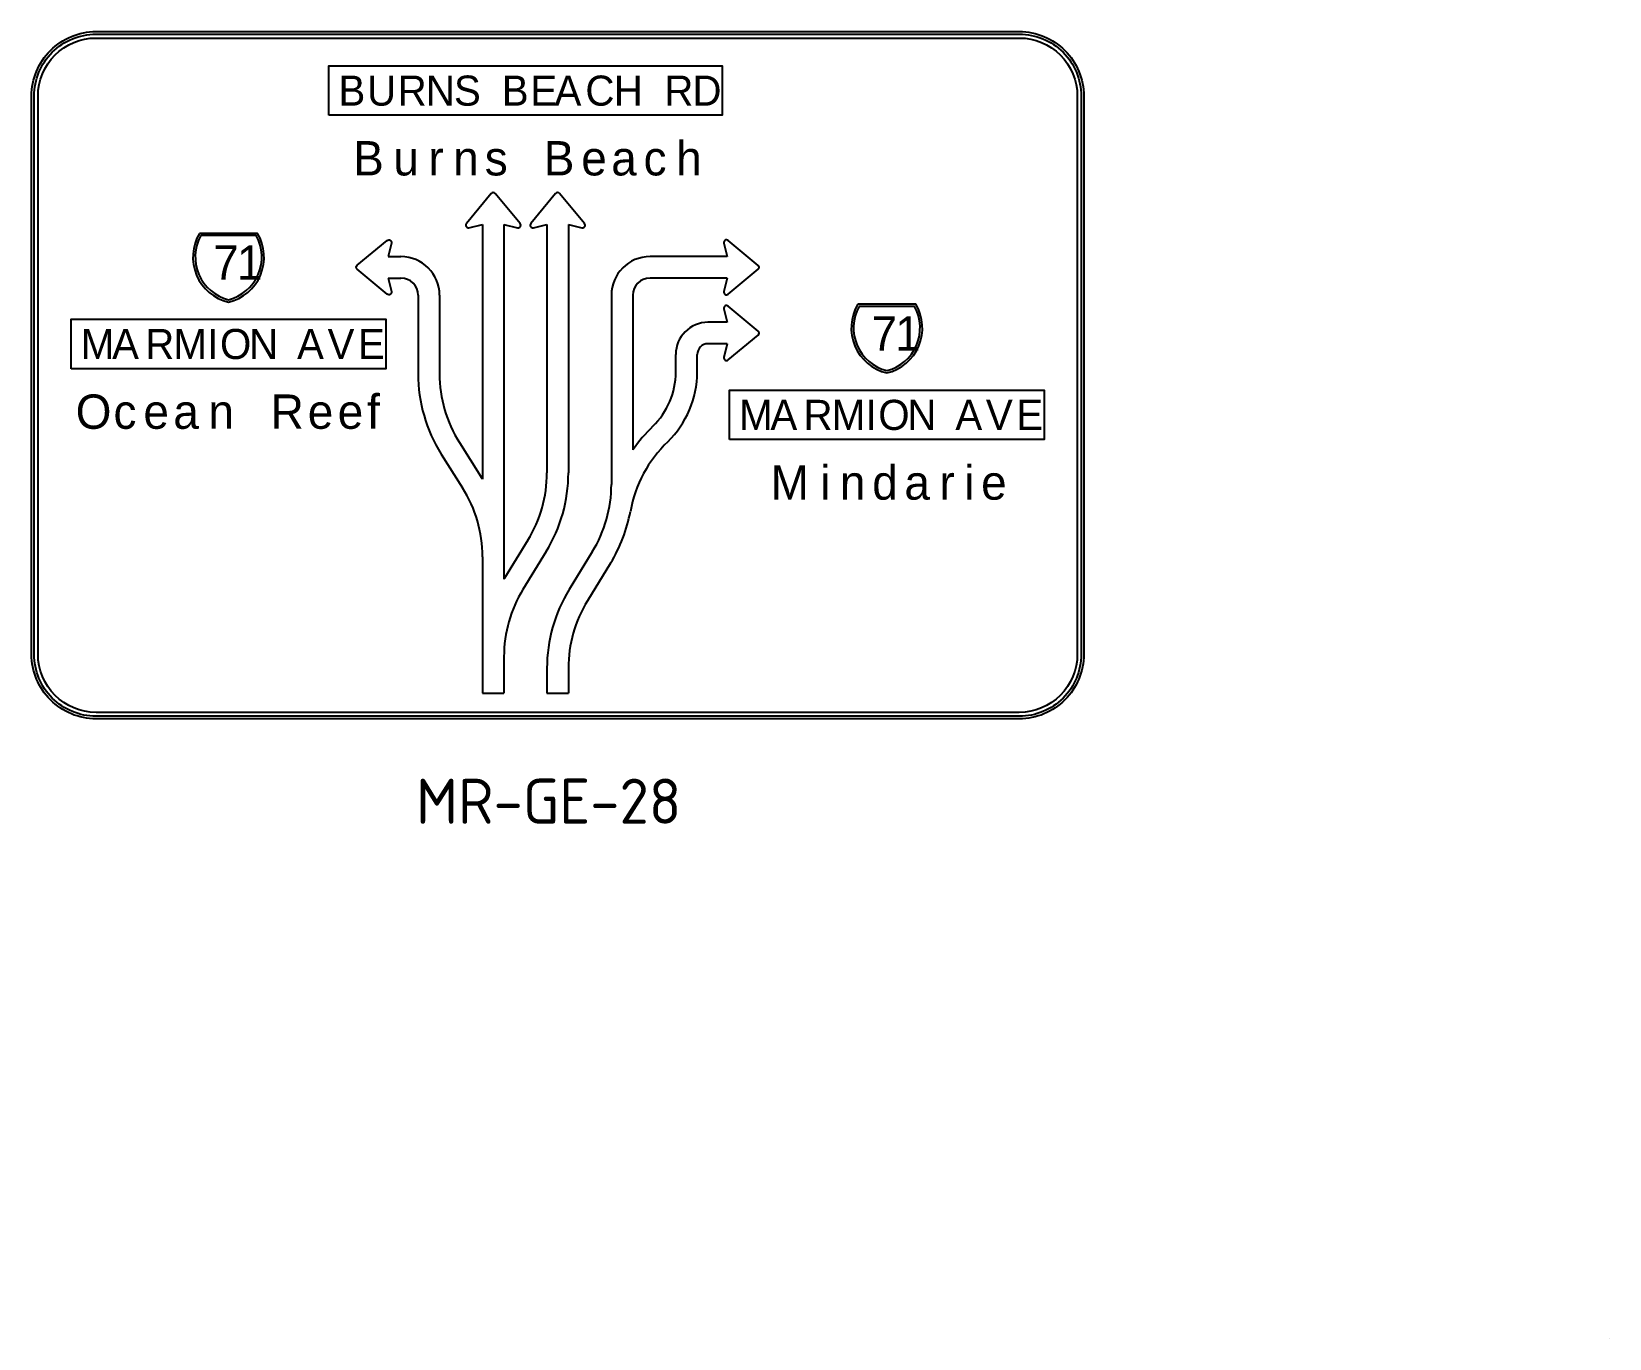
# Model space of a CAD drawing. Extents: x 114 to 359, y 73 to 276.
import ezdxf

# ---------------------------------------------------------------- set-up
doc = ezdxf.new("R2010")
doc.units = 0
doc.header["$LTSCALE"] = 0.5
doc.layers.add('L35', color=3, linetype='CONTINUOUS')
doc.layers.add('TBLK18', color=4, linetype='CONTINUOUS')
doc.styles.add('CSERIES', font='Cseries.shx')
doc.styles.add('DSERIES', font='Dseries.shx')
doc.styles.add('ISO', font='iso3098b.shx')
doc.styles.add('MESERIES', font='MEseries.shx')

# ---------------------------------------------------------------- blocks, each defined once
blk = doc.blocks.new('BLK7')
at = {"layer": 'L35', "style": 'MESERIES'}
for s, p in [('M', (0, 0)), ('i', (7.71, 0)), ('d', (15.78, 0)), ('i', (30.06, 0)), ('n', (10.76, 0)), ('a', (20.77, 0)), ('r', (26.21, 0)), ('e', (32.68, 0))]:
    blk.add_text(s, height=5.33, dxfattribs=at).set_placement(p)
blk = doc.blocks.new('IBLK1')
at = {"layer": 'L35'}
for points in [[(1, 10.67, 0.508118), (5.5, 0, 0.508118), (10, 10.67)], [(1.21, 10.31, 0.49507), (5.5, 0.37, 0.49507), (9.79, 10.31)]]:
    blk.add_lwpolyline(points, format="xyb", close=True, dxfattribs=at)
at = {"layer": 'L35', "style": 'CSERIES'}
for s, p in [('7', (3.13, 3.47)), ('1', (6.8, 3.47))]:
    blk.add_text(s, height=5.33, dxfattribs=at).set_placement(p)
blk = doc.blocks.new('IBLK2')
at = {"layer": 'L35'}
for points in [[(1, 10.67, 0.508118), (5.5, 0, 0.508118), (10, 10.67)], [(1.21, 10.31, 0.49507), (5.5, 0.37, 0.49507), (9.79, 10.31)]]:
    blk.add_lwpolyline(points, format="xyb", close=True, dxfattribs=at)
at = {"layer": 'L35', "style": 'CSERIES'}
for s, p in [('7', (3.13, 3.47)), ('1', (6.8, 3.47))]:
    blk.add_text(s, height=5.33, dxfattribs=at).set_placement(p)
blk = doc.blocks.new('BLK30')
at = {"layer": 'L35', "style": 'DSERIES'}
for s, p in [('R', (0, 0)), ('D', (4.37, 0))]:
    blk.add_text(s, height=4.67, dxfattribs=at).set_placement(p)
blk = doc.blocks.new('BLK29')
at = {"layer": 'L35', "style": 'DSERIES'}
for s, p in [('B', (0, 0)), ('E', (4.44, 0)), ('A', (8.19, 0)), ('C', (12.98, 0)), ('H', (17.39, 0))]:
    blk.add_text(s, height=4.67, dxfattribs=at).set_placement(p)
blk = doc.blocks.new('BLK28')
at = {"layer": 'L35', "style": 'DSERIES'}
for s, p in [('B', (0, 0)), ('U', (4.44, 0)), ('R', (9.19, 0)), ('N', (13.56, 0)), ('S', (17.93, 0))]:
    blk.add_text(s, height=4.67, dxfattribs=at).set_placement(p)
blk = doc.blocks.new('BLK32')
at = {"layer": 'L35'}
blk.add_lwpolyline([(0, 0), (0, 7.67), (61.05, 7.67), (61.05, 0)], close=True, dxfattribs=at)
for name, p in [('BLK28', (1.5, 1.5)), ('BLK29', (26.85, 1.5)), ('BLK30', (52.08, 1.5))]:
    blk.add_blockref(name, p, dxfattribs=at)
blk = doc.blocks.new('BLK23')
at = {"layer": 'L35', "style": 'DSERIES'}
for s, p in [('A', (0, 0)), ('V', (4.74, 0)), ('E', (9.46, 0))]:
    blk.add_text(s, height=4.67, dxfattribs=at).set_placement(p)
blk = doc.blocks.new('BLK22')
at = {"layer": 'L35', "style": 'DSERIES'}
for s, p in [('M', (0, 0)), ('A', (4.86, 0)), ('R', (10, 0)), ('M', (14.37, 0)), ('I', (19.62, 0)), ('O', (21.61, 0)), ('N', (26.12, 0))]:
    blk.add_text(s, height=4.67, dxfattribs=at).set_placement(p)
blk = doc.blocks.new('BLK33')
at = {"layer": 'L35'}
blk.add_lwpolyline([(0, 0), (0, 7.67), (48.86, 7.67), (48.86, 0)], close=True, dxfattribs=at)
for name, p in [('BLK22', (1.5, 1.5)), ('BLK23', (35.07, 1.5))]:
    blk.add_blockref(name, p, dxfattribs=at)
blk = doc.blocks.new('BLK26')
at = {"layer": 'L35', "style": 'DSERIES'}
for s, p in [('A', (0, 0)), ('V', (4.74, 0)), ('E', (9.46, 0))]:
    blk.add_text(s, height=4.67, dxfattribs=at).set_placement(p)
blk = doc.blocks.new('BLK25')
at = {"layer": 'L35', "style": 'DSERIES'}
for s, p in [('M', (0, 0)), ('A', (4.86, 0)), ('R', (10, 0)), ('M', (14.37, 0)), ('I', (19.62, 0)), ('O', (21.61, 0)), ('N', (26.12, 0))]:
    blk.add_text(s, height=4.67, dxfattribs=at).set_placement(p)
blk = doc.blocks.new('BLK34')
at = {"layer": 'L35'}
blk.add_lwpolyline([(0, 0), (0, 7.67), (48.86, 7.67), (48.86, 0)], close=True, dxfattribs=at)
for name, p in [('BLK25', (1.5, 1.5)), ('BLK26', (35.07, 1.5))]:
    blk.add_blockref(name, p, dxfattribs=at)
blk = doc.blocks.new('BLK2')
at = {"layer": 'L35', "style": 'MESERIES'}
for s, p in [('B', (0, 0)), ('h', (20.56, 0)), ('e', (5.82, 0)), ('a', (10.47, 0)), ('c', (15.49, 0))]:
    blk.add_text(s, height=5.33, dxfattribs=at).set_placement(p)
blk = doc.blocks.new('BLK1')
at = {"layer": 'L35', "style": 'MESERIES'}
for s, p in [('B', (0, 0)), ('u', (6.24, 0)), ('r', (11.68, 0)), ('n', (15.53, 0)), ('s', (20.43, 0))]:
    blk.add_text(s, height=5.33, dxfattribs=at).set_placement(p)
blk = doc.blocks.new('BLK5')
at = {"layer": 'L35', "style": 'MESERIES'}
for s, p in [('R', (0, 0)), ('f', (14.96, 0)), ('e', (5.75, 0)), ('e', (10.4, 0))]:
    blk.add_text(s, height=5.33, dxfattribs=at).set_placement(p)
blk = doc.blocks.new('BLK4')
at = {"layer": 'L35', "style": 'MESERIES'}
for s, p in [('O', (0, 0)), ('c', (5.86, 0)), ('e', (10.51, 0)), ('a', (15.15, 0)), ('n', (20.6, 0))]:
    blk.add_text(s, height=5.33, dxfattribs=at).set_placement(p)

msp = doc.modelspace()

# ---------------------------------------------------------------- hatches: boundary and pattern name
at = {"layer": 'TBLK18', "linetype": 'Continuous', "lineweight": 0}
h = msp.add_hatch(color=256, dxfattribs=at)
edge = h.paths.add_edge_path()
edge.add_spline(control_points=[(359.34, 73.22), (359.34, 73.22), (359.34, 73.22), (359.34, 73.21), (359.34, 73.21), (359.34, 73.2), (359.34, 73.2), (359.34, 73.19), (359.34, 73.19), (359.34, 73.18), (359.34, 73.18), (359.34, 73.17), (359.34, 73.16), (359.34, 73.16), (359.34, 73.15), (359.34, 73.15), (359.34, 73.14), (359.34, 73.14), (359.35, 73.14), (359.35, 73.14), (359.35, 73.14), (359.36, 73.13), (359.36, 73.13), (359.36, 73.13), (359.37, 73.13), (359.37, 73.13), (359.38, 73.13), (359.38, 73.13), (359.38, 73.13), (359.39, 73.13), (359.39, 73.13), (359.39, 73.13), (359.4, 73.13), (359.41, 73.13), (359.4, 73.13), (359.39, 73.14), (359.39, 73.14), (359.38, 73.15), (359.38, 73.16), (359.38, 73.16), (359.37, 73.17), (359.37, 73.17), (359.36, 73.18), (359.36, 73.19), (359.36, 73.19), (359.35, 73.2), (359.35, 73.21), (359.35, 73.21), (359.35, 73.22), (359.35, 73.22), (359.34, 73.22)], knot_values=[0, 0, 0, 0, 0.054791, 0.109654, 0.164445, 0.219309, 0.2741, 0.328964, 0.383755, 0.438619, 0.49341, 0.548273, 0.603065, 0.657928, 0.71272, 0.767583, 0.822422, 0.877285, 0.915081, 0.952877, 0.990673, 1.02841, 1.066205, 1.103978, 1.141774, 1.179511, 1.217306, 1.255102, 1.292898, 1.330635, 1.368431, 1.406164, 1.44396, 1.481697, 1.557116, 1.631571, 1.705158, 1.777977, 1.850139, 1.921715, 1.992768, 2.063376, 2.133612, 2.203535, 2.273205, 2.342659, 2.411987, 2.481144, 2.550218, 2.619224, 2.619224, 2.619224, 2.619224], degree=3, periodic=0)
h = msp.add_hatch(color=256, dxfattribs=at)
edge = h.paths.add_edge_path()
edge.add_spline(control_points=[(359.34, 73.22), (359.34, 73.22), (359.34, 73.22), (359.34, 73.21), (359.34, 73.21), (359.34, 73.2), (359.34, 73.2), (359.34, 73.19), (359.34, 73.19), (359.34, 73.18), (359.34, 73.18), (359.34, 73.17), (359.34, 73.16), (359.34, 73.16), (359.34, 73.15), (359.34, 73.15), (359.34, 73.14), (359.34, 73.14), (359.35, 73.14), (359.35, 73.14), (359.35, 73.14), (359.36, 73.13), (359.36, 73.13), (359.36, 73.13), (359.37, 73.13), (359.37, 73.13), (359.38, 73.13), (359.38, 73.13), (359.38, 73.13), (359.39, 73.13), (359.39, 73.13), (359.39, 73.13), (359.4, 73.13), (359.41, 73.13), (359.4, 73.13), (359.39, 73.14), (359.39, 73.14), (359.38, 73.15), (359.38, 73.16), (359.38, 73.16), (359.37, 73.17), (359.37, 73.17), (359.36, 73.18), (359.36, 73.19), (359.36, 73.19), (359.35, 73.2), (359.35, 73.21), (359.35, 73.21), (359.35, 73.22), (359.35, 73.22), (359.34, 73.22)], knot_values=[0, 0, 0, 0, 0.054791, 0.109654, 0.164445, 0.219309, 0.2741, 0.328964, 0.383755, 0.438619, 0.49341, 0.548273, 0.603065, 0.657928, 0.71272, 0.767583, 0.822422, 0.877285, 0.915081, 0.952877, 0.990673, 1.02841, 1.066205, 1.103978, 1.141774, 1.179511, 1.217306, 1.255102, 1.292898, 1.330635, 1.368431, 1.406164, 1.44396, 1.481697, 1.557116, 1.631571, 1.705158, 1.777977, 1.850139, 1.921715, 1.992768, 2.063376, 2.133612, 2.203535, 2.273205, 2.342659, 2.411987, 2.481144, 2.550218, 2.619224, 2.619224, 2.619224, 2.619224], degree=3, periodic=0)
h = msp.add_hatch(color=256, dxfattribs=at)
edge = h.paths.add_edge_path()
edge.add_spline(control_points=[(359.34, 73.22), (359.34, 73.22), (359.34, 73.22), (359.34, 73.21), (359.34, 73.21), (359.34, 73.2), (359.34, 73.2), (359.34, 73.19), (359.34, 73.19), (359.34, 73.18), (359.34, 73.18), (359.34, 73.17), (359.34, 73.16), (359.34, 73.16), (359.34, 73.15), (359.34, 73.15), (359.34, 73.14), (359.34, 73.14), (359.35, 73.14), (359.35, 73.14), (359.35, 73.14), (359.36, 73.13), (359.36, 73.13), (359.36, 73.13), (359.37, 73.13), (359.37, 73.13), (359.38, 73.13), (359.38, 73.13), (359.38, 73.13), (359.39, 73.13), (359.39, 73.13), (359.39, 73.13), (359.4, 73.13), (359.41, 73.13), (359.4, 73.13), (359.39, 73.14), (359.39, 73.14), (359.38, 73.15), (359.38, 73.16), (359.38, 73.16), (359.37, 73.17), (359.37, 73.17), (359.36, 73.18), (359.36, 73.19), (359.36, 73.19), (359.35, 73.2), (359.35, 73.21), (359.35, 73.21), (359.35, 73.22), (359.35, 73.22), (359.34, 73.22)], knot_values=[0, 0, 0, 0, 0.054791, 0.109654, 0.164445, 0.219309, 0.2741, 0.328964, 0.383755, 0.438619, 0.49341, 0.548273, 0.603065, 0.657928, 0.71272, 0.767583, 0.822422, 0.877285, 0.915081, 0.952877, 0.990673, 1.02841, 1.066205, 1.103978, 1.141774, 1.179511, 1.217306, 1.255102, 1.292898, 1.330635, 1.368431, 1.406164, 1.44396, 1.481697, 1.557116, 1.631571, 1.705158, 1.777977, 1.850139, 1.921715, 1.992768, 2.063376, 2.133612, 2.203535, 2.273205, 2.342659, 2.411987, 2.481144, 2.550218, 2.619224, 2.619224, 2.619224, 2.619224], degree=3, periodic=0)
h = msp.add_hatch(color=256, dxfattribs=at)
edge = h.paths.add_edge_path()
edge.add_spline(control_points=[(359.34, 73.22), (359.34, 73.22), (359.34, 73.22), (359.34, 73.21), (359.34, 73.21), (359.34, 73.2), (359.34, 73.2), (359.34, 73.19), (359.34, 73.19), (359.34, 73.18), (359.34, 73.18), (359.34, 73.17), (359.34, 73.16), (359.34, 73.16), (359.34, 73.15), (359.34, 73.15), (359.34, 73.14), (359.34, 73.14), (359.35, 73.14), (359.35, 73.14), (359.35, 73.14), (359.36, 73.13), (359.36, 73.13), (359.36, 73.13), (359.37, 73.13), (359.37, 73.13), (359.38, 73.13), (359.38, 73.13), (359.38, 73.13), (359.39, 73.13), (359.39, 73.13), (359.39, 73.13), (359.4, 73.13), (359.41, 73.13), (359.4, 73.13), (359.39, 73.14), (359.39, 73.14), (359.38, 73.15), (359.38, 73.16), (359.38, 73.16), (359.37, 73.17), (359.37, 73.17), (359.36, 73.18), (359.36, 73.19), (359.36, 73.19), (359.35, 73.2), (359.35, 73.21), (359.35, 73.21), (359.35, 73.22), (359.35, 73.22), (359.34, 73.22)], knot_values=[0, 0, 0, 0, 0.054791, 0.109654, 0.164445, 0.219309, 0.2741, 0.328964, 0.383755, 0.438619, 0.49341, 0.548273, 0.603065, 0.657928, 0.71272, 0.767583, 0.822422, 0.877285, 0.915081, 0.952877, 0.990673, 1.02841, 1.066205, 1.103978, 1.141774, 1.179511, 1.217306, 1.255102, 1.292898, 1.330635, 1.368431, 1.406164, 1.44396, 1.481697, 1.557116, 1.631571, 1.705158, 1.777977, 1.850139, 1.921715, 1.992768, 2.063376, 2.133612, 2.203535, 2.273205, 2.342659, 2.411987, 2.481144, 2.550218, 2.619224, 2.619224, 2.619224, 2.619224], degree=3, periodic=0)

# ---------------------------------------------------------------- linework, layer by layer
at = {"layer": 'L35'}
for p, q in [((184.47, 246.02), (184.47, 206.49)), ((187.8, 246.02), (187.8, 190.97)), ((194.47, 246.02), (194.47, 207.49)), ((197.8, 246.02), (197.8, 207.49)), ((169.82, 241.05), (171.8, 241.05)), ((222.44, 241.05), (210.47, 241.05)), ((169.82, 237.72), (171.8, 237.72)), ((222.44, 237.72), (210.47, 237.72)), ((174.47, 235.05), (174.47, 222.85)), ((177.8, 235.05), (177.8, 222.85)), ((204.47, 235.05), (204.47, 205.69)), ((207.8, 235.05), (207.8, 211.04)), ((222.44, 230.85), (219.47, 230.85)), ((214.47, 223.11), (214.47, 225.85)), ((217.8, 223.11), (217.8, 225.85)), ((222.44, 227.52), (219.47, 227.52)), ((180.89, 212.17), (184.2, 206.93)), ((178.07, 210.39), (181.38, 205.15)), ((191.51, 197.02), (187.9, 191.14)), ((184.47, 194.47), (184.47, 173.31)), ((194.35, 195.27), (190.75, 189.4)), ((201.51, 195.23), (197.91, 189.37)), ((204.35, 193.49), (200.75, 187.63)), ((187.8, 178.95), (187.8, 173.31)), ((194.47, 177.16), (194.47, 173.31)), ((197.8, 177.16), (197.8, 173.31)), ((184.47, 173.31), (187.8, 173.31)), ((194.47, 173.31), (197.8, 173.31))]:
    msp.add_line(p, q, dxfattribs=at)
for points in [[(114.47, 179.31), (114.47, 265.98, -0.414214), (124.47, 275.98), (267.8, 275.98, -0.414214), (277.8, 265.98), (277.8, 179.31, -0.414214), (267.8, 169.31), (124.47, 169.31, -0.414214)], [(114.87, 179.31), (114.87, 265.98, -0.414214), (124.47, 275.58), (267.8, 275.58, -0.414214), (277.4, 265.98), (277.4, 179.31, -0.414214), (267.8, 169.71), (124.47, 169.71, -0.414214)], [(115.47, 179.31), (115.47, 265.98, -0.414214), (124.47, 274.98), (267.8, 274.98, -0.414214), (276.8, 265.98), (276.8, 179.31, -0.414214), (267.8, 170.31), (124.47, 170.31, -0.414214)]]:
    msp.add_lwpolyline(points, format="xyb", close=True, dxfattribs=at)
for points in [[(187.8, 246.02), (189.91, 245.53, 0.719532), (190.31, 246.17), (186.44, 250.84, 0.470094), (185.82, 250.84), (181.96, 246.17, 0.719532), (182.36, 245.53), (184.47, 246.02)], [(197.8, 246.02), (199.91, 245.53, 0.719532), (200.31, 246.17), (196.44, 250.84, 0.470094), (195.82, 250.84), (191.96, 246.17, 0.719532), (192.36, 245.53), (194.47, 246.02)], [(169.82, 237.72), (170.32, 235.61, -0.719532), (169.68, 235.21), (165.01, 239.08, -0.470094), (165.01, 239.7), (169.68, 243.56, -0.719532), (170.32, 243.16), (169.82, 241.05)], [(222.44, 237.72), (221.94, 235.61, 0.719532), (222.59, 235.21), (227.25, 239.08, 0.470094), (227.25, 239.69), (222.59, 243.56, 0.719532), (221.94, 243.16), (222.44, 241.05)], [(222.44, 227.52), (221.94, 225.41, 0.719532), (222.59, 225.01), (227.25, 228.88, 0.470094), (227.25, 229.49), (222.59, 233.36, 0.719532), (221.94, 232.96), (222.44, 230.85)]]:
    msp.add_lwpolyline(points, format="xyb", dxfattribs=at)
for centre, radius, start, end in [((171.8, 235.05), 6, 360, 90), ((210.47, 235.05), 6, 90, 180), ((171.8, 235.05), 2.67, 0, 90), ((210.47, 235.05), 2.67, 90, 180), ((219.47, 225.85), 5, 90, 180), ((219.47, 225.85), 1.67, 90, 180), ((202.8, 223.11), 11.67, 313.9641, 0), ((202.8, 223.11), 15, 313.9641, 0), ((197.8, 222.85), 23.33, 180, 212.2612), ((197.8, 222.85), 20, 180, 212.2612), ((227.1, 197.92), 23.33, 133.9641, 145.7943), ((227.1, 197.92), 20, 133.9641, 169.6672), ((164.47, 194.47), 23.33, 31.0027, 32.2612), ((174.47, 207.49), 20, 328.4275, 0), ((174.47, 207.49), 23.33, 328.4275, 360), ((164.47, 194.47), 20, 0, 32.2612), ((184.47, 205.69), 20, 328.459, 360), ((184.47, 205.69), 23.33, 328.459, 349.6672), ((207.8, 178.95), 23.33, 148.5001, 148.9973), ((207.8, 178.95), 20, 148.5001, 180), ((217.8, 177.16), 23.33, 148.4597, 180), ((217.8, 177.16), 20, 148.4597, 180)]:
    msp.add_arc(centre, radius, start, end, dxfattribs=at)

# ---------------------------------------------------------------- block references
for name, p in [('BLK32', (160.61, 262.98)), ('BLK1', (164.39, 253.65)), ('BLK2', (193.98, 253.65)), ('IBLK2', (139.54, 233.99)), ('IBLK1', (241.73, 222.99)), ('BLK33', (120.61, 223.65)), ('BLK4', (121.32, 214.32)), ('BLK5', (151.59, 214.32)), ('BLK34', (222.8, 212.65)), ('BLK7', (229.19, 203.32))]:
    msp.add_blockref(name, p, dxfattribs=at)

# ---------------------------------------------------------------- texts
at = {"layer": 'L35', "insert": (174.15, 160.02), "char_height": 7, "width": 305.6339, "attachment_point": 1, "style": 'ISO'}
msp.add_mtext('MR-GE-28', dxfattribs=at)

doc.saveas('drawing.dxf')
